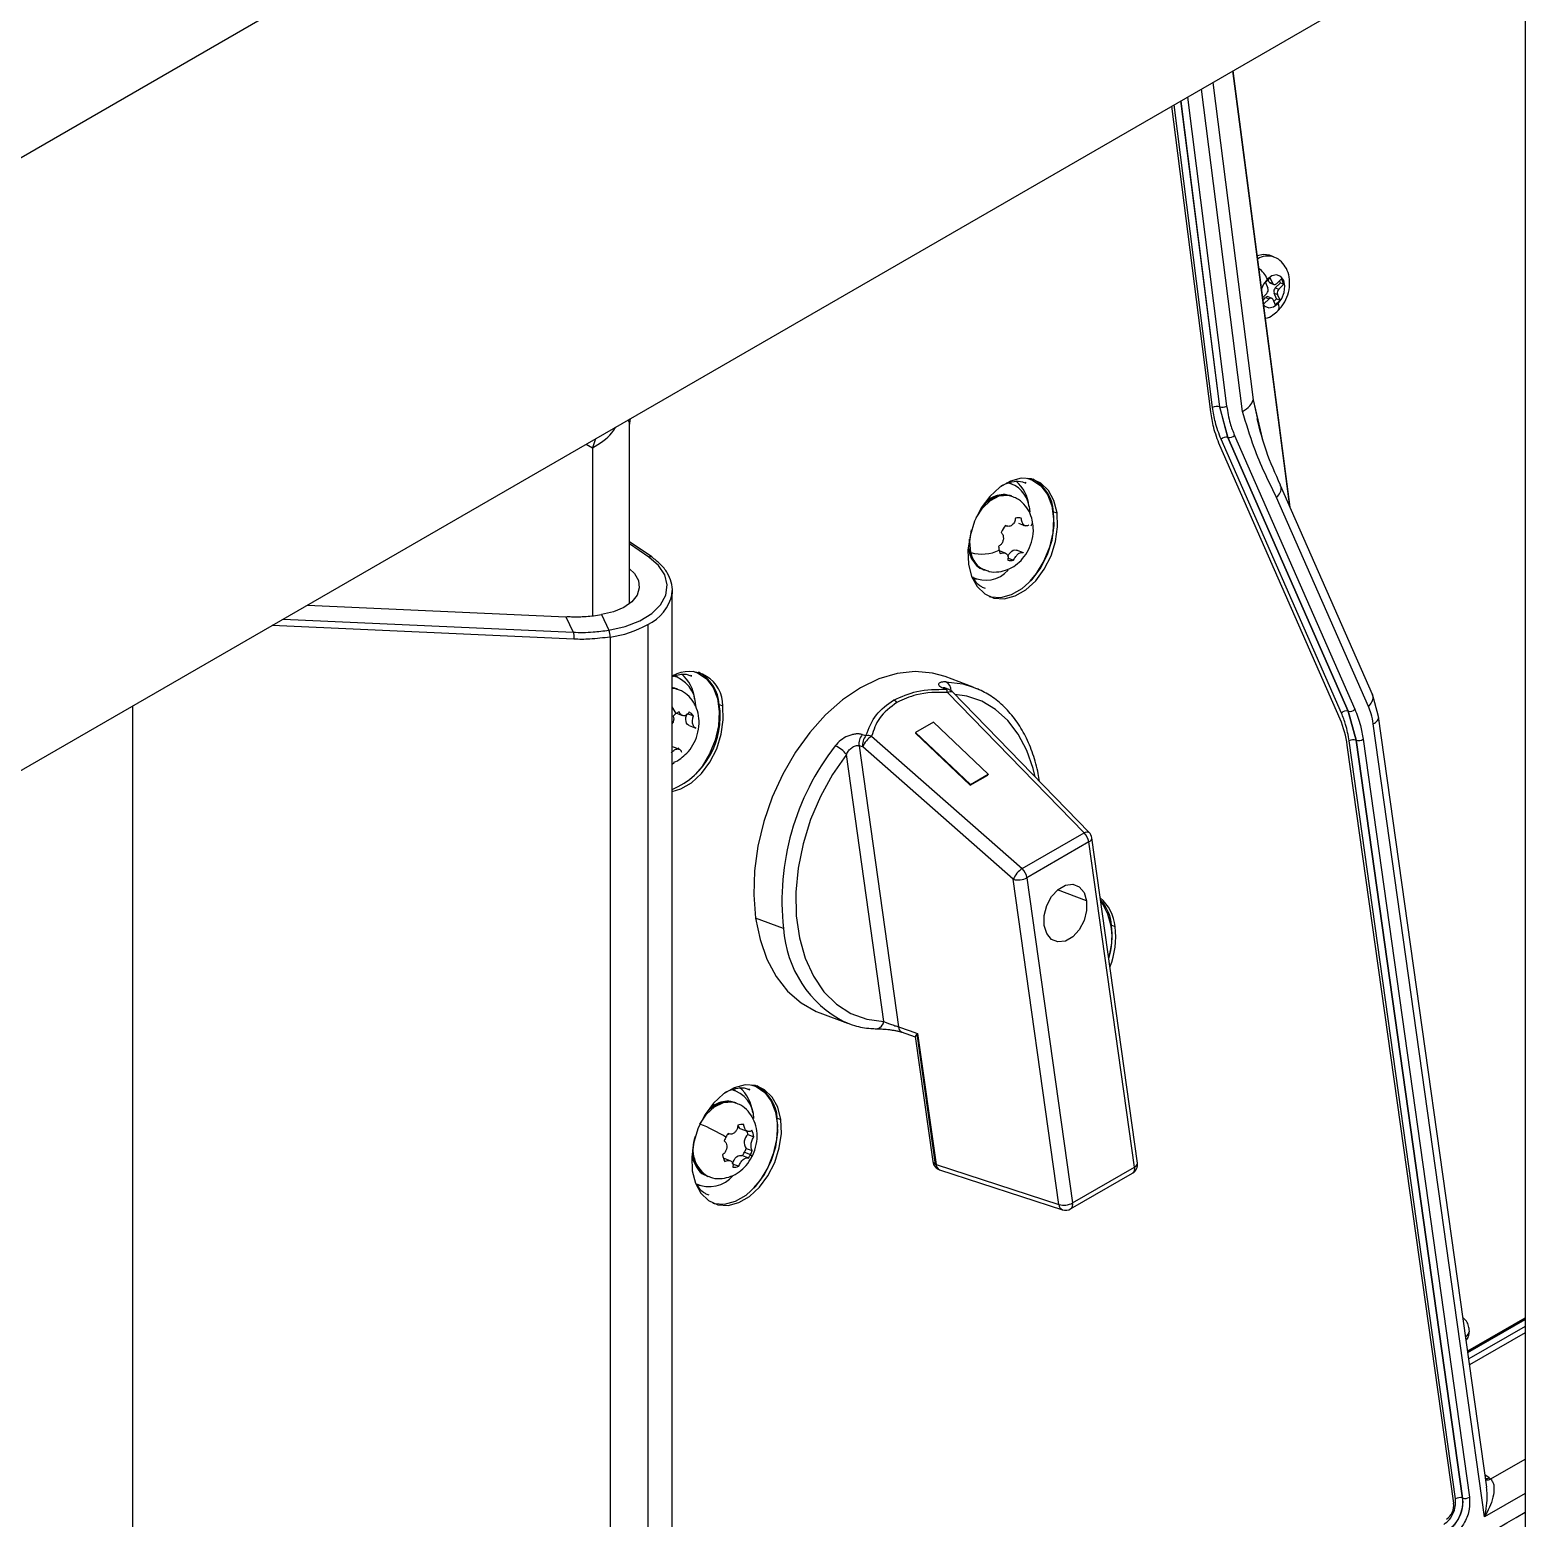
# Model space of a CAD drawing. Header units: millimetres. Extents: x -356 to 237, y 0 to 365.
# Drawn here: x -180.35 to -174.38, y 234.83 to 240.78 of the extents above; entities that cross this region are included whole.
import ezdxf

# ---------------------------------------------------------------- set-up
doc = ezdxf.new("R2010")
doc.units = ezdxf.units.MM

msp = doc.modelspace()

# ---------------------------------------------------------------- linework, layer by layer
at = {"color": 7, "linetype": 'Continuous', "lineweight": 25}
for p, q in [((-174.3767, 264.3542), (-174.3767, 208.9026)), ((-174.3767, 243.7436), (-208.5088, 224.0395)), ((-174.3767, 241.294), (-208.5088, 221.5899)), ((-175.3167, 238.8778), (-175.5448, 240.6196)), ((-175.3156, 238.8752), (-175.5441, 240.6201)), ((-175.5062, 239.2585), (-175.6701, 240.5473)), ((-175.6245, 240.5736), (-175.4632, 239.3045)), ((-175.6332, 239.2568), (-175.7886, 240.4789)), ((-175.6259, 239.2742), (-175.7798, 240.484)), ((-175.7535, 240.4992), (-175.5981, 239.2769)), ((-175.5976, 239.2768), (-175.753, 240.4994)), ((-175.7268, 240.5146), (-175.5697, 239.2795)), ((-175.3831, 239.8764), (-175.3991, 239.8824)), ((-175.3955, 239.793), (-175.4148, 239.7738)), ((-175.4148, 239.7738), (-175.4046, 239.7506)), ((-175.3993, 239.775), (-175.4036, 239.7849)), ((-175.3993, 239.775), (-175.3853, 239.7698)), ((-175.3853, 239.7698), (-175.3955, 239.793)), ((-175.3949, 239.7705), (-175.3809, 239.7653)), ((-175.3753, 239.752), (-175.3547, 239.7725)), ((-175.3753, 239.752), (-175.3614, 239.7468)), ((-175.3503, 239.789), (-175.3709, 239.7685)), ((-175.3614, 239.7468), (-175.3408, 239.7673)), ((-175.3547, 239.7725), (-175.3584, 239.7809)), ((-175.3547, 239.7725), (-175.3408, 239.7673)), ((-175.3408, 239.7673), (-175.3503, 239.789)), ((-175.4095, 239.7302), (-175.4255, 239.7143)), ((-175.4241, 239.7036), (-175.4139, 239.7137)), ((-175.4227, 239.6928), (-175.4206, 239.688)), ((-175.4206, 239.688), (-175.4, 239.7085)), ((-175.4139, 239.7137), (-175.4, 239.7085)), ((-175.39, 239.7117), (-175.4039, 239.7169)), ((-175.3856, 239.7072), (-175.3754, 239.684)), ((-175.3812, 239.6973), (-175.37, 239.7084)), ((-175.37, 239.7084), (-175.3802, 239.7316)), ((-175.3802, 239.7316), (-175.3663, 239.7264)), ((-175.3754, 239.684), (-175.3561, 239.7032)), ((-175.37, 239.7084), (-175.3561, 239.7032)), ((-175.3561, 239.7032), (-175.3663, 239.7264)), ((-175.5981, 239.2769), (-175.5976, 239.2768)), ((-175.5981, 239.2769), (-175.5653, 239.1547)), ((-175.5648, 239.1546), (-175.5976, 239.2768)), ((-175.4632, 239.3045), (-175.427, 239.1451)), ((-175.4632, 239.3045), (-175.4391, 239.1965)), ((-177.9563, 239.2021), (-177.9528, 239.2295)), ((-178.0933, 239.1484), (-178.1046, 239.1126)), ((-177.9563, 238.4902), (-177.9563, 239.204)), ((-175.5653, 239.1547), (-175.0842, 238.0601)), ((-175.5648, 239.1546), (-175.5653, 239.1547)), ((-175.0837, 238.0599), (-175.5648, 239.1546)), ((-175.5383, 239.1622), (-175.0572, 238.0676)), ((-178.1303, 239.1271), (-178.1046, 239.1126)), ((-178.1046, 239.1126), (-178.1046, 238.4412)), ((-175.1161, 238.0279), (-175.5972, 239.1223)), ((-175.1108, 238.0524), (-175.5919, 239.1471)), ((-176.4288, 238.9681), (-176.4404, 238.9724)), ((-176.3713, 238.9725), (-176.3751, 238.9739)), ((-176.4309, 238.9206), (-176.4348, 238.9219)), ((-176.4282, 238.9195), (-176.4309, 238.9206)), ((-175.0026, 238.0788), (-175.3698, 238.9142)), ((-174.9867, 238.1269), (-175.3539, 238.9623)), ((-176.3596, 238.8786), (-176.3559, 238.8572)), ((-176.2617, 238.8575), (-176.2478, 238.8523)), ((-176.4546, 238.8021), (-176.4476, 238.7995)), ((-176.4024, 238.8112), (-176.3753, 238.8011)), ((-177.8683, 238.6763), (-177.9563, 238.7369)), ((-177.8797, 238.6762), (-177.9563, 238.7289)), ((-176.6018, 238.7088), (-176.6004, 238.7003)), ((-176.5921, 238.694), (-176.5948, 238.695)), ((-176.4547, 238.6919), (-176.4784, 238.7008)), ((-176.4459, 238.6729), (-176.4217, 238.6638)), ((-176.3824, 238.6935), (-176.4096, 238.7036)), ((-176.5411, 238.6255), (-176.5384, 238.6245)), ((-176.5822, 238.5925), (-176.5707, 238.5882)), ((-177.786, 232.5495), (-177.786, 238.543)), ((-179.2445, 238.4839), (-178.2111, 238.4377)), ((-178.2111, 238.4377), (-178.1823, 238.3756)), ((-178.0683, 238.4458), (-178.0395, 238.3836)), ((-178.1794, 238.3477), (-179.3857, 238.4023)), ((-179.3412, 238.428), (-178.1823, 238.3756)), ((-177.8841, 238.4062), (-177.8841, 232.4128)), ((-178.0343, 238.3562), (-178.0343, 232.3627)), ((-177.7652, 238.1966), (-177.7768, 238.2009)), ((-177.7078, 238.201), (-177.7115, 238.2024)), ((-176.583, 238.1562), (-176.6944, 238.1979)), ((-177.7646, 238.148), (-177.7673, 238.1491)), ((-176.6932, 238.1517), (-176.6942, 238.1518)), ((-176.6799, 238.146), (-176.6899, 238.1501)), ((-176.1397, 237.5734), (-176.6859, 238.1351)), ((-176.1197, 237.5753), (-176.6659, 238.137)), ((-176.583, 238.1562), (-176.5665, 238.1496)), ((-179.9444, 238.0798), (-179.9444, 231.7004)), ((-177.5981, 238.086), (-177.5842, 238.0808)), ((-174.9621, 238.038), (-174.9871, 238.1276)), ((-177.7689, 238.0513), (-177.7446, 238.0423)), ((-177.726, 238.05), (-177.7017, 238.041)), ((-176.7423, 238.0154), (-176.813, 237.9746)), ((-176.5236, 237.8076), (-176.7423, 238.0154)), ((-175.0842, 238.0601), (-175.0837, 238.0599)), ((-175.0842, 238.0601), (-175.0523, 237.9445)), ((-175.0518, 237.9444), (-175.0837, 238.0599)), ((-174.5298, 234.9578), (-174.9621, 238.038)), ((-177.7189, 238.0025), (-177.6917, 237.9924)), ((-176.9892, 237.96), (-176.3871, 237.4306)), ((-176.813, 237.9746), (-176.8141, 237.9713)), ((-176.8141, 237.9713), (-176.5954, 237.7635)), ((-176.813, 237.9746), (-176.5944, 237.7668)), ((-174.5385, 234.8382), (-174.9834, 238.009)), ((-177.7583, 237.9077), (-177.7854, 237.9179)), ((-177.0394, 237.9216), (-176.8817, 236.7975)), ((-176.4226, 237.3877), (-177.0247, 237.9171)), ((-174.6622, 234.8935), (-175.0874, 237.9239)), ((-174.6549, 234.9111), (-175.0802, 237.9415)), ((-175.0523, 237.9445), (-174.6271, 234.9141)), ((-175.0518, 237.9444), (-175.0523, 237.9445)), ((-174.6266, 234.9139), (-175.0518, 237.9444)), ((-175.024, 237.9474), (-174.5988, 234.917)), ((-177.7784, 237.8536), (-177.786, 237.8469)), ((-176.9403, 236.8196), (-177.09, 237.8866)), ((-176.5954, 237.7635), (-176.5247, 237.8043)), ((-176.5944, 237.7668), (-176.5236, 237.8076)), ((-176.5236, 237.8076), (-176.5247, 237.8043)), ((-176.5944, 237.7668), (-176.5954, 237.7635)), ((-176.3871, 237.4306), (-176.1397, 237.5734)), ((-176.1205, 237.537), (-176.368, 237.3941)), ((-175.938, 236.2368), (-176.1205, 237.537)), ((-175.9263, 236.2527), (-176.1087, 237.5529)), ((-176.2402, 236.0875), (-176.4226, 237.3877)), ((-176.368, 237.3941), (-176.1855, 236.0939)), ((-176.1295, 237.3015), (-176.2463, 237.3452)), ((-177.3415, 237.1912), (-177.4529, 237.2329)), ((-176.0296, 237.2037), (-176.0157, 237.1985)), ((-177.1967, 236.8537), (-177.0853, 236.812)), ((-177.0853, 236.812), (-177.0959, 236.8162)), ((-176.969, 236.7901), (-176.9673, 236.7901)), ((-176.8709, 236.778), (-176.8145, 236.7585)), ((-176.8146, 236.7589), (-176.7444, 236.2588)), ((-176.7331, 236.248), (-176.8063, 236.7698)), ((-176.805, 236.7711), (-176.7316, 236.2475)), ((-177.5331, 236.5428), (-177.5447, 236.5471)), ((-177.4757, 236.5472), (-177.4794, 236.5486)), ((-177.5325, 236.4942), (-177.5353, 236.4953)), ((-177.6752, 236.4087), (-177.6753, 236.4088)), ((-177.3661, 236.4322), (-177.3521, 236.427)), ((-177.5631, 236.3712), (-177.5582, 236.3694)), ((-177.5117, 236.3899), (-177.4845, 236.3797)), ((-177.4839, 236.3676), (-177.4596, 236.3585)), ((-177.4805, 236.2731), (-177.5076, 236.2832)), ((-177.4973, 236.2965), (-177.473, 236.2874)), ((-177.4906, 236.3119), (-177.4663, 236.3028)), ((-177.5542, 236.2627), (-177.5813, 236.2728)), ((-177.5447, 236.2495), (-177.5204, 236.2404)), ((-176.7316, 236.2475), (-176.2402, 236.0875)), ((-176.7172, 236.2263), (-176.2258, 236.0663)), ((-176.1855, 236.0939), (-175.938, 236.2368)), ((-177.6866, 236.1672), (-177.6751, 236.1629)), ((-177.6455, 236.2002), (-177.6428, 236.1992)), ((-176.1934, 236.0697), (-175.9459, 236.2125)), ((-174.6062, 235.5022), (-174.3767, 235.6348)), ((-174.6056, 235.4976), (-174.3767, 235.6297)), ((-174.6053, 235.4958), (-174.3767, 235.6278)), ((-174.3767, 235.6002), (-174.6018, 235.4703)), ((-174.3767, 235.5747), (-174.5984, 235.4467)), ((-174.5138, 234.9901), (-174.3767, 235.0693)), ((-174.537, 235.0087), (-174.5202, 234.9955)), ((-174.6271, 234.9141), (-174.6266, 234.9139)), ((-174.3767, 234.9316), (-174.5385, 234.8382))]:
    msp.add_line(p, q, dxfattribs=at)
at = {"color": 7, "linetype": 'Continuous', "lineweight": 25, "flags": 128}
for points in [[(-175.3991, 239.8824), (-175.4225, 239.8861), (-175.4473, 239.8808)], [(-175.4071, 239.7877), (-175.4222, 239.7673), (-175.43, 239.7487)], [(-175.3638, 239.6893), (-175.3487, 239.7097), (-175.3392, 239.7344), (-175.3368, 239.7598), (-175.3417, 239.782), (-175.3533, 239.7975), (-175.3698, 239.804), (-175.3887, 239.8006), (-175.4071, 239.7877)], [(-175.3709, 239.7685), (-175.3729, 239.7669), (-175.375, 239.7657), (-175.3771, 239.765), (-175.3791, 239.7649), (-175.3811, 239.7654), (-175.3828, 239.7664), (-175.3842, 239.7679), (-175.3853, 239.7698)], [(-175.4214, 239.683), (-175.4176, 239.6795), (-175.4011, 239.673), (-175.3822, 239.6764), (-175.3638, 239.6893)], [(-175.4, 239.7085), (-175.398, 239.7101), (-175.3959, 239.7113), (-175.3938, 239.712), (-175.3918, 239.7121), (-175.3898, 239.7116), (-175.3881, 239.7106), (-175.3867, 239.7091), (-175.3856, 239.7072)], [(-176.2478, 238.8523), (-176.2603, 238.9017), (-176.2823, 238.9423), (-176.3126, 238.9717), (-176.3495, 238.9883), (-176.3907, 238.991), (-176.4339, 238.9798), (-176.4765, 238.9551), (-176.5162, 238.9186), (-176.5505, 238.8723), (-176.5775, 238.8189), (-176.5956, 238.7614), (-176.6038, 238.7034), (-176.6016, 238.648)], [(-176.368, 238.9913), (-176.3455, 238.984), (-176.3121, 238.9611), (-176.2861, 238.9263), (-176.2689, 238.8815), (-176.2616, 238.8294), (-176.2645, 238.773), (-176.2776, 238.7155), (-176.3001, 238.6604), (-176.3306, 238.6108), (-176.3569, 238.5798)], [(-176.5716, 238.8325), (-176.546, 238.872), (-176.5139, 238.9025), (-176.4788, 238.9203), (-176.4441, 238.9235), (-176.4283, 238.9196)], [(-176.6016, 238.648), (-176.5891, 238.5986), (-176.5671, 238.5579), (-176.5367, 238.5285), (-176.4999, 238.5119), (-176.4587, 238.5092), (-176.4155, 238.5205), (-176.3729, 238.5451), (-176.3332, 238.5816), (-176.2989, 238.628), (-176.2719, 238.6814), (-176.2538, 238.7388), (-176.2456, 238.7969), (-176.2478, 238.8523)], [(-176.5191, 238.5186), (-176.5138, 238.5171), (-176.4726, 238.5144), (-176.4294, 238.5257), (-176.3868, 238.5503), (-176.3472, 238.5868), (-176.3128, 238.6332), (-176.2858, 238.6866), (-176.2677, 238.744), (-176.2595, 238.8021), (-176.2617, 238.8575)], [(-176.381, 238.8005), (-176.3814, 238.8023), (-176.3817, 238.8035)], [(-176.5985, 238.7474), (-176.5989, 238.7392), (-176.5948, 238.695)], [(-176.5921, 238.694), (-176.5962, 238.7382), (-176.5896, 238.7843)], [(-178.0395, 238.3836), (-177.9742, 238.3984), (-177.9162, 238.4211), (-177.8683, 238.4507), (-177.833, 238.4856), (-177.8119, 238.5242), (-177.8061, 238.5646), (-177.8159, 238.6046), (-177.8409, 238.6425), (-177.8797, 238.6762)], [(-176.4443, 238.6782), (-176.4432, 238.6809), (-176.4393, 238.6884), (-176.4344, 238.6948), (-176.4288, 238.6998), (-176.4228, 238.7031), (-176.4168, 238.7046), (-176.411, 238.7041), (-176.4096, 238.7036)], [(-177.9563, 238.6284), (-177.9375, 238.6101), (-177.9214, 238.5822), (-177.9178, 238.5529), (-177.9269, 238.524), (-177.9481, 238.4972), (-177.9802, 238.4744), (-178.0211, 238.4569), (-178.0683, 238.4458)], [(-177.786, 238.543), (-177.7863, 238.5345), (-177.7869, 238.529)], [(-177.7044, 238.2198), (-177.6819, 238.2125), (-177.6485, 238.1896), (-177.6225, 238.1547), (-177.6053, 238.11), (-177.598, 238.0579), (-177.601, 238.0015), (-177.6141, 237.944), (-177.6365, 237.8889), (-177.667, 237.8393), (-177.6933, 237.8083)], [(-176.6944, 238.1979), (-176.7454, 238.2123), (-176.8149, 238.2185), (-176.8871, 238.2107), (-176.9605, 238.1889), (-177.0336, 238.1536), (-177.1049, 238.1055), (-177.173, 238.0456), (-177.2364, 237.9752), (-177.2939, 237.8956), (-177.3444, 237.8084), (-177.3867, 237.7156), (-177.42, 237.6188), (-177.4436, 237.5202), (-177.4572, 237.4216), (-177.4603, 237.3252), (-177.4529, 237.2329)], [(-177.7673, 238.1491), (-177.7821, 238.1528), (-177.786, 238.1533)], [(-177.786, 238.1525), (-177.7793, 238.1518), (-177.7649, 238.1481)], [(-176.6921, 238.1768), (-176.6245, 238.1686), (-176.583, 238.1562)], [(-176.6859, 238.1351), (-176.6804, 238.1376), (-176.6754, 238.1389), (-176.6711, 238.1392), (-176.6677, 238.1383), (-176.6659, 238.137)], [(-177.786, 237.7389), (-177.7519, 237.749), (-177.7093, 237.7736), (-177.6697, 237.8101), (-177.6353, 237.8565), (-177.6083, 237.9099), (-177.5902, 237.9673), (-177.582, 238.0254), (-177.5842, 238.0808)], [(-176.3355, 237.7972), (-176.3435, 237.8303), (-176.3688, 237.9033), (-176.4027, 237.9679), (-176.4445, 238.0229), (-176.4933, 238.0671), (-176.5483, 238.0997), (-176.6083, 238.1201), (-176.6563, 238.1271)], [(-177.7189, 238.0025), (-177.7206, 238.0033), (-177.7252, 238.0068), (-177.7288, 238.012), (-177.731, 238.0185), (-177.7319, 238.026), (-177.7313, 238.0341), (-177.7293, 238.0422), (-177.726, 238.05)], [(-177.0263, 237.9664), (-177.018, 237.9639), (-177.0115, 237.962)], [(-177.786, 237.9181), (-177.7856, 237.918), (-177.7854, 237.9179)], [(-177.764, 237.9099), (-177.7635, 237.9102), (-177.7621, 237.9112)], [(-177.7621, 237.9112), (-177.7606, 237.9123), (-177.7597, 237.9129)], [(-177.09, 237.8866), (-177.1456, 237.8065), (-177.1936, 237.7191), (-177.233, 237.6262), (-177.2629, 237.5299), (-177.2827, 237.4323), (-177.2918, 237.3357), (-177.2902, 237.2421), (-177.2778, 237.1537), (-177.2549, 237.0724), (-177.222, 237.0001), (-177.1799, 236.9382), (-177.1295, 236.8883), (-177.0719, 236.8514), (-177.0083, 236.8283), (-176.9403, 236.8196)], [(-176.1397, 237.5734), (-176.1342, 237.5759), (-176.1292, 237.5772), (-176.1249, 237.5775), (-176.1215, 237.5766), (-176.1197, 237.5753)], [(-176.1205, 237.537), (-176.1157, 237.5402), (-176.112, 237.5438), (-176.1096, 237.5474), (-176.1087, 237.5511), (-176.1087, 237.5529)], [(-176.2992, 237.2036), (-176.2991, 237.2424), (-176.2888, 237.2825), (-176.2695, 237.319), (-176.2436, 237.3474), (-176.2141, 237.3645), (-176.1847, 237.368), (-176.1588, 237.3576), (-176.1397, 237.3345), (-176.1295, 237.3015)], [(-176.1295, 237.3015), (-176.1296, 237.2627), (-176.1399, 237.2226), (-176.1592, 237.1861), (-176.1851, 237.1576), (-176.2146, 237.1406), (-176.244, 237.1371), (-176.2699, 237.1475), (-176.289, 237.1706), (-176.2992, 237.2036)], [(-177.4529, 237.2329), (-177.4352, 237.1465), (-177.4075, 237.0679), (-177.3704, 236.9985), (-177.3247, 236.9399), (-177.2713, 236.8933), (-177.2112, 236.8595), (-177.1967, 236.8537)], [(-176.8817, 236.7975), (-176.8388, 236.7827), (-176.805, 236.7711)], [(-177.3521, 236.427), (-177.3646, 236.4764), (-177.3867, 236.517), (-177.417, 236.5465), (-177.4538, 236.563), (-177.495, 236.5658), (-177.5382, 236.5545), (-177.5809, 236.5299), (-177.6205, 236.4933), (-177.6548, 236.447), (-177.6818, 236.3936), (-177.7, 236.3361), (-177.7082, 236.2781), (-177.706, 236.2227)], [(-177.4723, 236.566), (-177.4499, 236.5587), (-177.4165, 236.5358), (-177.3904, 236.501), (-177.3732, 236.4562), (-177.3659, 236.4041), (-177.3689, 236.3477), (-177.382, 236.2902), (-177.4045, 236.2351), (-177.435, 236.1855), (-177.4612, 236.1545)], [(-177.6752, 236.4087), (-177.6488, 236.4486), (-177.6165, 236.4785), (-177.5813, 236.4955), (-177.5467, 236.4979), (-177.5325, 236.4942)], [(-177.706, 236.2227), (-177.6935, 236.1733), (-177.6714, 236.1327), (-177.6411, 236.1032), (-177.6043, 236.0866), (-177.5631, 236.0839), (-177.5199, 236.0952), (-177.4772, 236.1198), (-177.4376, 236.1563), (-177.4033, 236.2027), (-177.3763, 236.2561), (-177.3581, 236.3135), (-177.3499, 236.3716), (-177.3521, 236.427)], [(-177.6235, 236.0933), (-177.6182, 236.0918), (-177.577, 236.0891), (-177.5338, 236.1004), (-177.4912, 236.125), (-177.4515, 236.1615), (-177.4172, 236.2079), (-177.3902, 236.2613), (-177.372, 236.3187), (-177.3638, 236.3768), (-177.3661, 236.4322)], [(-177.5447, 236.2495), (-177.5425, 236.2576), (-177.539, 236.2653), (-177.5344, 236.2722), (-177.5291, 236.2777), (-177.5231, 236.2817), (-177.5171, 236.2839), (-177.5112, 236.2841), (-177.5076, 236.2832)], [(-177.4673, 236.2784), (-177.4672, 236.2801), (-177.469, 236.2832), (-177.473, 236.2874)], [(-175.938, 236.2368), (-175.9332, 236.24), (-175.9295, 236.2436), (-175.9272, 236.2472), (-175.9262, 236.2509), (-175.9263, 236.2527)]]:
    msp.add_lwpolyline(points, dxfattribs=at)
at = {"color": 7, "linetype": 'Continuous', "lineweight": 25}
for centre, radius, start, end in [((-175.405, 239.8046), 0.0751, 73.49133, 122.71963), ((-175.5209, 239.733), 0.1263, 25.65988, 50.59225), ((-175.4234, 239.7443), 0.0198, 314.54062, 18.58163), ((-175.392, 239.7778), 0.00783, 200.97071, 248.21058), ((-175.3614, 239.7379), 0.0198, 134.55008, 198.57839), ((-175.3475, 239.7327), 0.0198, 134.55008, 198.57839), ((-175.4064, 239.7076), 0.00965, 74.68418, 140.68531), ((-175.3847, 239.675), 0.0253, 327.68575, 34.45734), ((-175.6085, 239.2408), 0.0377, 73.88328, 117.52643), ((-175.5871, 239.3129), 0.0377, 253.88328, 297.52643), ((-175.5718, 239.1274), 0.0281, 76.66259, 135.56902), ((-175.5583, 239.1819), 0.0281, 256.66249, 315.56913), ((-176.4695, 238.8642), 0.1108, 7.48907, 80.0841), ((-176.5119, 238.8651), 0.1527, 5.65596, 49.2162), ((-176.4176, 238.8491), 0.1561, 3.06943, 61.94425), ((-176.452, 238.8031), 0.1201, 81.77482, 148.26902), ((-176.3566, 238.7255), 0.1243, 141.69297, 156.86621), ((-176.4016, 238.7881), 0.045, 76.20559, 106.18572), ((-176.3787, 238.8172), 0.0327, 329.35069, 11.50499), ((-177.8739, 238.6669), 0.0109, 59.45356, 122.0649), ((-176.5929, 238.7027), 0.00787, 197.46101, 255.71576), ((-176.5055, 238.7085), 0.0903, 188.59506, 246.75775), ((-176.5483, 238.8471), 0.1592, 254.03713, 295.77077), ((-176.5028, 238.7075), 0.0903, 188.58973, 246.89032), ((-176.3909, 238.7241), 0.0905, 183.6468, 193.03691), ((-176.408, 238.7201), 0.073, 192.98878, 203.8225), ((-176.5331, 238.7035), 0.12, 243.40221, 318.30484), ((-176.4342, 238.7071), 0.045, 256.20804, 286.19482), ((-177.959, 238.5655), 0.176, 295.19995, 348.04029), ((-178.1106, 238.356), 0.0763, 0.10628, 21.22754), ((-178.0948, 238.788), 0.4361, 277.97699, 298.88968), ((-177.8154, 238.0816), 0.1235, 0.30261, 76.64635), ((-177.7192, 238.0834), 0.135, 358.89103, 118.92322), ((-177.8484, 238.0936), 0.1527, 5.65821, 49.21395), ((-177.754, 238.0776), 0.1561, 3.07064, 61.94378), ((-176.7005, 238.1323), 0.0207, 59.15503, 98.04914), ((-176.7112, 238.1417), 0.04, 359.80476, 61.59961), ((-176.6873, 238.1266), 0.021, 68.226, 97.97626), ((-176.7145, 238.1319), 0.0288, 6.53187, 32.77854), ((-176.6946, 238.109), 0.04, 44.20823, 67.93575), ((-177.909, 238.0369), 0.3147, 293.00817, 8.96644), ((-177.9345, 237.9768), 0.1793, 24.08935, 34.05424), ((-176.9167, 238.0658), 0.0413, 45.32859, 68.05646), ((-177.7194, 237.977), 0.0893, 125.21271, 134.67763), ((-177.7295, 237.9914), 0.0717, 114.2844, 125.25161), ((-177.7405, 238.0169), 0.0456, 31.79442, 61.52031), ((-175.479, 237.8718), 0.395, 7.56899, 23.2663), ((-175.0907, 238.0327), 0.0281, 76.66397, 135.56765), ((-175.0772, 238.0872), 0.0281, 256.66259, 315.56902), ((-176.9819, 237.9291), 0.058, 139.92392, 187.4279), ((-176.9672, 237.9246), 0.058, 139.85341, 187.43093), ((-176.9346, 237.8787), 0.098, 123.90782, 156.92687), ((-177.0051, 237.9074), 0.0549, 73.20433, 96.71939), ((-176.3392, 237.3017), 1.0083, 142.0809, 186.28937), ((-177.176, 237.8224), 0.1073, 36.76755, 67.33677), ((-175.0625, 237.909), 0.037, 74.01002, 118.5038), ((-175.0417, 237.9799), 0.037, 254.02553, 298.48829), ((-176.1848, 237.5265), 0.0651, 9.28227, 46.15395), ((-176.1484, 237.5474), 0.04, 7.98557, 44.20131), ((-176.3325, 237.3493), 0.098, 123.90954, 156.92329), ((-176.4322, 237.3836), 0.0651, 9.27706, 46.15916), ((-176.4034, 237.4598), 0.0746, 255.08725, 298.35926), ((-176.1869, 237.1835), 0.1718, 5.01093, 49.47316), ((-176.2087, 237.1862), 0.1799, 5.57249, 41.53767), ((-176.2782, 237.1566), 0.2502, 340.95016, 35.02525), ((-176.8876, 237.2205), 0.4548, 183.68745, 242.74662), ((-176.3572, 237.1638), 0.3299, 343.42115, 6.93447), ((-176.3492, 237.1587), 0.3359, 338.69364, 6.80856), ((-176.9739, 236.8232), 0.0338, 281.20498, 353.92553), ((-176.858, 236.7981), 0.0237, 181.35677, 245.50926), ((-177.5808, 236.4305), 0.1207, 0.11405, 75.4027), ((-177.6163, 236.4398), 0.1527, 5.65701, 49.21516), ((-177.5219, 236.4238), 0.1561, 3.06943, 61.94425), ((-177.5579, 236.3797), 0.1177, 78.91536, 148.68465), ((-177.9174, 235.7916), 0.663, 58.5478, 68.56822), ((-177.5056, 236.359), 0.0488, 83.82308, 112.21236), ((-177.5037, 236.4082), 0.02, 198.49477, 246.42457), ((-177.5742, 236.3093), 0.1297, 157.47838, 238.05542), ((-177.4547, 236.2971), 0.1313, 152.77026, 160.09489), ((-177.4608, 236.3003), 0.1244, 145.22174, 152.81436), ((-177.4562, 236.336), 0.042, 131.28856, 215.04397), ((-177.5659, 236.3562), 0.0827, 7.85753, 17.09059), ((-177.5325, 236.3492), 0.0735, 7.24685, 28.82259), ((-177.5899, 236.3009), 0.115, 169.37594, 241.06541), ((-177.5119, 236.2954), 0.0735, 187.24669, 208.81507), ((-177.6082, 236.3535), 0.1247, 325.22711, 332.80058), ((-177.6141, 236.3566), 0.1314, 332.77588, 340.09568), ((-177.5838, 236.3444), 0.1246, 325.21991, 332.80078), ((-177.5907, 236.3479), 0.1323, 332.79992, 340.07163), ((-177.5389, 236.2856), 0.0488, 263.82036, 292.20474), ((-176.7048, 236.2643), 0.04, 187.98701, 251.96128), ((-176.7298, 236.2628), 0.0151, 195.34704, 257.53631), ((-176.7186, 236.2872), 0.0418, 249.72716, 251.90089), ((-176.7073, 236.2485), 0.0243, 182.44474, 245.9733), ((-175.9659, 236.2472), 0.04, 299.99779, 7.98781), ((-175.9599, 236.2305), 0.0227, 307.96695, 16.1078), ((-177.638, 236.2838), 0.1249, 244.984, 319.92525), ((-176.221, 236.1595), 0.0746, 255.08406, 298.3673), ((-176.2159, 236.0885), 0.0243, 182.45428, 245.974), ((-176.2134, 236.1043), 0.04, 251.95966, 300.00431), ((-176.2074, 236.0876), 0.0227, 307.95909, 16.11565), ((-174.6284, 235.5843), 0.029, 299.3113, 354.8522), ((-174.5379, 235.0273), 0.0364, 275.37796, 299.16451), ((-174.5294, 235.0224), 0.0359, 262.75906, 295.84292), ((-174.6373, 234.8786), 0.037, 74.01002, 118.5038), ((-174.6164, 234.9495), 0.037, 254.00912, 298.5047), ((-174.7233, 234.88), 0.0599, 302.19338, 336.97333), ((-174.7299, 234.8855), 0.0681, 334.82445, 6.67062)]:
    msp.add_arc(centre, radius, start, end, dxfattribs=at)
for points, knots in [([(-175.3633, 239.6614), (-175.3579, 239.6674), (-175.3435, 239.6833), (-175.3271, 239.7147), (-175.317, 239.7545), (-175.3177, 239.7941), (-175.3291, 239.8296), (-175.3494, 239.8564), (-175.369, 239.8725), (-175.382, 239.8752), (-175.3844, 239.8757)], [0, 0, 0, 0, 0.095791, 0.252182, 0.412772, 0.576354, 0.71464, 0.844467, 0.971301, 1, 1, 1, 1]), ([(-175.4146, 239.6307), (-175.4145, 239.6307), (-175.4038, 239.6318), (-175.3855, 239.6426), (-175.3703, 239.6555), (-175.3633, 239.6614)], [0, 0, 0, 0, 0.001625, 0.537213, 1, 1, 1, 1]), ([(-175.5919, 239.1471), (-175.6005, 239.1695), (-175.6162, 239.2108), (-175.6229, 239.2543), (-175.6259, 239.2742)], [0, 0, 0, 0, 0.5455271, 1, 1, 1, 1]), ([(-175.5697, 239.2795), (-175.566, 239.2564), (-175.5595, 239.2162), (-175.5446, 239.1783), (-175.5383, 239.1622)], [0, 0, 0, 0, 0.574534, 1, 1, 1, 1]), ([(-175.5062, 239.2585), (-175.4953, 239.2649), (-175.4763, 239.2762), (-175.4671, 239.296), (-175.4632, 239.3045)], [0, 0, 0, 0, 0.570882, 1, 1, 1, 1]), ([(-177.9627, 239.2238), (-177.961, 239.2211), (-177.9575, 239.215), (-177.9581, 239.2079), (-177.9584, 239.204)], [0, 0, 0, 0, 0.453468, 1, 1, 1, 1]), ([(-175.5972, 239.1223), (-175.6063, 239.1461), (-175.623, 239.1897), (-175.63, 239.2358), (-175.6332, 239.2568)], [0, 0, 0, 0, 0.54536, 1, 1, 1, 1]), ([(-175.3698, 238.9142), (-175.3862, 238.9469), (-175.4188, 239.0121), (-175.4665, 239.1264), (-175.4916, 239.2099), (-175.5062, 239.2585)], [0, 0, 0, 0, 0.295348, 0.589956, 1, 1, 1, 1]), ([(-175.3546, 238.9638), (-175.3747, 239.0087), (-175.4131, 239.0944), (-175.437, 239.1852), (-175.4484, 239.2286)], [0, 0, 0, 0, 0.523128, 1, 1, 1, 1]), ([(-178.1046, 239.1126), (-178.0761, 239.1301), (-178.0396, 239.1525), (-178.0168, 239.1878), (-178.0118, 239.1955)], [0, 0, 0, 0, 0.781009, 1, 1, 1, 1]), ([(-176.4729, 238.9593), (-176.4668, 238.9626), (-176.45, 238.9716), (-176.4208, 238.9794), (-176.3915, 238.9803), (-176.3768, 238.9734), (-176.3722, 238.9713)], [0, 0, 0, 0, 0.195677, 0.542416, 0.85603, 1, 1, 1, 1]), ([(-176.4357, 238.9206), (-176.4421, 238.9227), (-176.4589, 238.9282), (-176.4887, 238.9227), (-176.5164, 238.9106), (-176.5304, 238.8976), (-176.5357, 238.8926)], [0, 0, 0, 0, 0.181934, 0.479266, 0.801006, 1, 1, 1, 1]), ([(-176.3466, 238.8237), (-176.35, 238.8348), (-176.3571, 238.8581), (-176.3788, 238.8881), (-176.4036, 238.9099), (-176.4222, 238.9158), (-176.4289, 238.918)], [0, 0, 0, 0, 0.264483, 0.554169, 0.840085, 1, 1, 1, 1]), ([(-175.3698, 238.9142), (-175.3644, 238.9204), (-175.3544, 238.9321), (-175.3491, 238.9521), (-175.3542, 238.961), (-175.3557, 238.9636)], [0, 0, 0, 0, 0.450453, 0.843192, 1, 1, 1, 1]), ([(-176.5377, 238.626), (-176.5315, 238.6234), (-176.5136, 238.6156), (-176.481, 238.6158), (-176.4449, 238.6245), (-176.4121, 238.6429), (-176.3835, 238.6698), (-176.3605, 238.7048), (-176.3454, 238.7465), (-176.3405, 238.7877), (-176.3449, 238.8134), (-176.3466, 238.8237)], [0, 0, 0, 0, 0.06046, 0.174656, 0.283668, 0.393281, 0.508753, 0.633383, 0.766279, 0.905547, 1, 1, 1, 1]), ([(-176.4141, 238.8313), (-176.4144, 238.8286), (-176.4149, 238.8229), (-176.4179, 238.8153), (-176.4224, 238.8086), (-176.428, 238.8032), (-176.4345, 238.7997), (-176.4413, 238.7984), (-176.4481, 238.7993), (-176.4521, 238.8015), (-176.4542, 238.8026)], [0, 0, 0, 0, 0.138943, 0.281256, 0.405957, 0.541406, 0.66661, 0.769723, 0.883898, 1, 1, 1, 1]), ([(-176.361, 238.8045), (-176.3624, 238.8034), (-176.3652, 238.801), (-176.3706, 238.7999), (-176.376, 238.801), (-176.3811, 238.8043), (-176.3851, 238.8095), (-176.388, 238.8162), (-176.3899, 238.8236), (-176.3905, 238.8291), (-176.3908, 238.8318)], [0, 0, 0, 0, 0.104715, 0.208571, 0.304151, 0.421698, 0.553249, 0.682245, 0.839642, 1, 1, 1, 1]), ([(-176.4636, 238.7628), (-176.4628, 238.7588), (-176.4613, 238.7504), (-176.4644, 238.7378), (-176.4706, 238.726), (-176.4777, 238.7209), (-176.4812, 238.7184)], [0, 0, 0, 0, 0.238401, 0.49179, 0.748414, 1, 1, 1, 1]), ([(-176.471, 238.7744), (-176.4694, 238.7727), (-176.4662, 238.7694), (-176.4644, 238.765), (-176.4636, 238.7628)], [0, 0, 0, 0, 0.4888155, 1, 1, 1, 1]), ([(-177.7881, 238.5274), (-177.7874, 238.5303), (-177.7835, 238.5461), (-177.789, 238.5767), (-177.8052, 238.6149), (-177.8327, 238.6493), (-177.8564, 238.6672), (-177.8683, 238.6763)], [0, 0, 0, 0, 0.050557, 0.273, 0.501026, 0.747864, 1, 1, 1, 1]), ([(-176.6004, 238.7003), (-176.5985, 238.6936), (-176.5934, 238.6751), (-176.5773, 238.649), (-176.5556, 238.6295), (-176.5404, 238.6263), (-176.5363, 238.6255)], [0, 0, 0, 0, 0.200397, 0.552677, 0.881219, 1, 1, 1, 1]), ([(-176.4747, 238.6906), (-176.4711, 238.6918), (-176.4643, 238.6939), (-176.4538, 238.6926), (-176.4459, 238.6861), (-176.4442, 238.6798), (-176.4434, 238.6766)], [0, 0, 0, 0, 0.285604, 0.526279, 0.753102, 1, 1, 1, 1]), ([(-176.4434, 238.6766), (-176.4432, 238.6744), (-176.4429, 238.6699), (-176.4443, 238.6655), (-176.4449, 238.6634)], [0, 0, 0, 0, 0.494006, 1, 1, 1, 1]), ([(-176.4217, 238.6638), (-176.4204, 238.6663), (-176.4177, 238.6713), (-176.4132, 238.6781), (-176.4079, 238.6845), (-176.4022, 238.6897), (-176.396, 238.6933), (-176.3903, 238.6949), (-176.3853, 238.6949), (-176.3827, 238.6933), (-176.3816, 238.6926)], [0, 0, 0, 0, 0.150177, 0.310394, 0.451486, 0.602328, 0.736198, 0.836241, 0.927502, 1, 1, 1, 1]), ([(-176.534, 238.5502), (-176.5391, 238.5521), (-176.5555, 238.5579), (-176.5735, 238.5754), (-176.582, 238.5916), (-176.5849, 238.5972)], [0, 0, 0, 0, 0.229632, 0.730852, 1, 1, 1, 1]), ([(-178.2111, 238.4377), (-178.2037, 238.4378), (-178.1892, 238.4381), (-178.1692, 238.4364), (-178.1496, 238.4377), (-178.1272, 238.439), (-178.0995, 238.4413), (-178.0789, 238.4443), (-178.0683, 238.4458)], [0, 0, 0, 0, 0.155312, 0.304224, 0.417755, 0.565641, 0.775418, 1, 1, 1, 1]), ([(-178.1823, 238.3756), (-178.1691, 238.3751), (-178.1426, 238.374), (-178.0948, 238.3768), (-178.0605, 238.381), (-178.0395, 238.3836)], [0, 0, 0, 0, 0.275834, 0.555611, 1, 1, 1, 1]), ([(-178.1823, 238.3756), (-178.1816, 238.3738), (-178.1806, 238.3709), (-178.1798, 238.3666), (-178.1791, 238.3619), (-178.1788, 238.357), (-178.1789, 238.352), (-178.1792, 238.3492), (-178.1794, 238.3477)], [0, 0, 0, 0, 0.200201, 0.326754, 0.466791, 0.700008, 0.845712, 1, 1, 1, 1]), ([(-178.0343, 238.3562), (-178.0615, 238.3528), (-178.0992, 238.3481), (-178.1478, 238.3467), (-178.1689, 238.3474), (-178.1794, 238.3477)], [0, 0, 0, 0, 0.564941, 0.78361, 1, 1, 1, 1]), ([(-177.7844, 238.1988), (-177.775, 238.2019), (-177.7551, 238.2085), (-177.7279, 238.2087), (-177.7132, 238.2019), (-177.7086, 238.1998)], [0, 0, 0, 0, 0.382443, 0.805712, 1, 1, 1, 1]), ([(-177.7664, 238.147), (-177.7707, 238.1494), (-177.7768, 238.153), (-177.7838, 238.1527), (-177.786, 238.1526)], [0, 0, 0, 0, 0.685473, 1, 1, 1, 1]), ([(-177.7522, 237.8707), (-177.7438, 237.8773), (-177.7247, 237.8926), (-177.7017, 237.9247), (-177.6843, 237.9651), (-177.6772, 238.0087), (-177.681, 238.0511), (-177.6947, 238.0887), (-177.7178, 238.1192), (-177.7422, 238.1397), (-177.7598, 238.1449), (-177.7654, 238.1466)], [0, 0, 0, 0, 0.095219, 0.217949, 0.348253, 0.485026, 0.608016, 0.724381, 0.836804, 0.948038, 1, 1, 1, 1]), ([(-176.9013, 238.1041), (-176.8705, 238.1177), (-176.8035, 238.1472), (-176.73, 238.1473), (-176.6903, 238.1474)], [0, 0, 0, 0, 0.458624, 1, 1, 1, 1]), ([(-176.6859, 238.1351), (-176.7281, 238.1352), (-176.7985, 238.1354), (-176.8622, 238.1067), (-176.8877, 238.0952)], [0, 0, 0, 0, 0.600688, 1, 1, 1, 1]), ([(-176.6921, 238.1768), (-176.6982, 238.1768), (-176.7079, 238.1766), (-176.7207, 238.1729), (-176.7219, 238.1655), (-176.7182, 238.161), (-176.712, 238.1566), (-176.7066, 238.1542), (-176.7034, 238.1528)], [0, 0, 0, 0, 0.334451, 0.52928, 0.597878, 0.686858, 0.820329, 1, 1, 1, 1]), ([(-176.6903, 238.1474), (-176.6927, 238.1484), (-176.6971, 238.1502), (-176.7015, 238.152), (-176.7034, 238.1528)], [0, 0, 0, 0, 0.560078, 1, 1, 1, 1]), ([(-176.3176, 237.7788), (-176.3193, 237.7893), (-176.3253, 237.8265), (-176.3422, 237.8879), (-176.372, 237.9598), (-176.4104, 238.0235), (-176.4568, 238.0774), (-176.5083, 238.1206), (-176.5471, 238.1397), (-176.5655, 238.1487)], [0, 0, 0, 0, 0.06847, 0.243228, 0.410225, 0.569445, 0.721578, 0.86788, 1, 1, 1, 1]), ([(-177.0115, 237.962), (-177, 237.9915), (-176.9773, 238.0499), (-176.9264, 238.0862), (-176.9013, 238.1041)], [0, 0, 0, 0, 0.5070047, 1, 1, 1, 1]), ([(-176.8877, 238.0952), (-176.914, 238.0757), (-176.9615, 238.0405), (-176.9807, 237.9849), (-176.9892, 237.96)], [0, 0, 0, 0, 0.552774, 1, 1, 1, 1]), ([(-175.0026, 238.0788), (-174.9976, 238.0846), (-174.9885, 238.0952), (-174.9822, 238.1136), (-174.9863, 238.123), (-174.9878, 238.1265)], [0, 0, 0, 0, 0.433274, 0.792913, 1, 1, 1, 1]), ([(-174.9834, 238.009), (-174.9858, 238.0227), (-174.9899, 238.0466), (-174.9988, 238.0692), (-175.0026, 238.0788)], [0, 0, 0, 0, 0.573512, 1, 1, 1, 1]), ([(-177.7822, 238.0405), (-177.7812, 238.0363), (-177.7793, 238.0278), (-177.7815, 238.0168), (-177.7849, 238.0113), (-177.786, 238.0095)], [0, 0, 0, 0, 0.39955, 0.807215, 1, 1, 1, 1]), ([(-177.7263, 238.0461), (-177.7291, 238.0443), (-177.7345, 238.0408), (-177.7447, 238.0413), (-177.7533, 238.0473), (-177.757, 238.0535), (-177.759, 238.0568)], [0, 0, 0, 0, 0.2454599, 0.4716516, 0.7128526, 1, 1, 1, 1]), ([(-177.7187, 238.057), (-177.7197, 238.0549), (-177.7215, 238.0508), (-177.7247, 238.0477), (-177.7263, 238.0461)], [0, 0, 0, 0, 0.506211, 1, 1, 1, 1]), ([(-177.6909, 237.9926), (-177.6922, 237.9928), (-177.6952, 237.9933), (-177.6989, 237.9968), (-177.7021, 238.0018), (-177.7043, 238.0086), (-177.7051, 238.0164), (-177.7048, 238.0247), (-177.7037, 238.0328), (-177.7024, 238.0383), (-177.7017, 238.041)], [0, 0, 0, 0, 0.072124, 0.163534, 0.263958, 0.398339, 0.549414, 0.690512, 0.850452, 1, 1, 1, 1]), ([(-175.0802, 237.9415), (-175.0839, 237.9633), (-175.0905, 238.0013), (-175.1047, 238.0371), (-175.1108, 238.0524)], [0, 0, 0, 0, 0.57387, 1, 1, 1, 1]), ([(-175.0572, 238.0676), (-175.049, 238.0463), (-175.0339, 238.0073), (-175.0271, 237.9661), (-175.024, 237.9474)], [0, 0, 0, 0, 0.546185, 1, 1, 1, 1]), ([(-174.9834, 238.009), (-174.9778, 238.0127), (-174.9679, 238.0192), (-174.9596, 238.0331), (-174.9621, 238.0379), (-174.9621, 238.038)], [0, 0, 0, 0, 0.5638628, 0.9964743, 1, 1, 1, 1]), ([(-177.0263, 237.9664), (-177.0306, 237.9674), (-177.0397, 237.9694), (-177.0541, 237.9687), (-177.0692, 237.9659), (-177.0894, 237.9588), (-177.1131, 237.9452), (-177.1275, 237.9293), (-177.1347, 237.9214)], [0, 0, 0, 0, 0.107506, 0.224339, 0.348015, 0.479502, 0.742859, 1, 1, 1, 1]), ([(-177.7899, 237.8952), (-177.7879, 237.897), (-177.7838, 237.9006), (-177.7774, 237.9049), (-177.7709, 237.9079), (-177.7644, 237.9092), (-177.7584, 237.9082), (-177.7537, 237.9053), (-177.7505, 237.9008), (-177.75, 237.8972), (-177.7497, 237.8954)], [0, 0, 0, 0, 0.160037, 0.316825, 0.445216, 0.57616, 0.693437, 0.789345, 0.894068, 1, 1, 1, 1]), ([(-177.09, 237.8866), (-177.0872, 237.8918), (-177.0817, 237.9021), (-177.0711, 237.9126), (-177.0612, 237.9187), (-177.0536, 237.9216), (-177.0462, 237.9228), (-177.0416, 237.922), (-177.0394, 237.9216)], [0, 0, 0, 0, 0.265995, 0.529248, 0.665874, 0.789476, 0.900317, 1, 1, 1, 1]), ([(-177.0247, 237.9171), (-177.0275, 237.9179), (-177.0324, 237.9194), (-177.0373, 237.9209), (-177.0394, 237.9216)], [0, 0, 0, 0, 0.560028, 1, 1, 1, 1]), ([(-177.7799, 237.8555), (-177.7796, 237.8556), (-177.7694, 237.8583), (-177.7607, 237.8646), (-177.7522, 237.8707)], [0, 0, 0, 0, 0.024595, 1, 1, 1, 1]), ([(-177.0961, 236.8179), (-177.0833, 236.8125), (-177.0503, 236.7985), (-177.0066, 236.7917), (-176.9769, 236.7904), (-176.969, 236.7901)], [0, 0, 0, 0, 0.318007, 0.819662, 1, 1, 1, 1]), ([(-176.9403, 236.8196), (-176.9363, 236.8177), (-176.9276, 236.8134), (-176.9155, 236.809), (-176.9047, 236.8053), (-176.8964, 236.8026), (-176.8887, 236.8001), (-176.8839, 236.7983), (-176.8817, 236.7975)], [0, 0, 0, 0, 0.212385, 0.466626, 0.614294, 0.755872, 0.886123, 1, 1, 1, 1]), ([(-176.9676, 236.7901), (-176.9598, 236.7898), (-176.943, 236.7892), (-176.9216, 236.7872), (-176.9036, 236.7848), (-176.8905, 236.7825), (-176.8786, 236.7799), (-176.8712, 236.7776), (-176.8677, 236.7765)], [0, 0, 0, 0, 0.230801, 0.499088, 0.636934, 0.769431, 0.892271, 1, 1, 1, 1]), ([(-176.8063, 236.7698), (-176.8081, 236.7677), (-176.8107, 236.7646), (-176.8147, 236.7606), (-176.814, 236.7586), (-176.8138, 236.7579)], [0, 0, 0, 0, 0.587838, 0.862103, 1, 1, 1, 1]), ([(-176.805, 236.7711), (-176.8053, 236.7708), (-176.8057, 236.7704), (-176.8061, 236.77), (-176.8063, 236.7698)], [0, 0, 0, 0, 0.5656248, 1, 1, 1, 1]), ([(-177.5772, 236.5341), (-177.5712, 236.5373), (-177.5543, 236.5463), (-177.5252, 236.5541), (-177.4958, 236.555), (-177.4812, 236.5481), (-177.4765, 236.546)], [0, 0, 0, 0, 0.195675, 0.542421, 0.856032, 1, 1, 1, 1]), ([(-177.5336, 236.4929), (-177.5394, 236.4955), (-177.5552, 236.5025), (-177.5848, 236.4997), (-177.6157, 236.4884), (-177.6325, 236.4743), (-177.6404, 236.4676)], [0, 0, 0, 0, 0.163045, 0.440285, 0.73515, 1, 1, 1, 1]), ([(-177.4673, 236.2784), (-177.4632, 236.2873), (-177.4528, 236.3101), (-177.4456, 236.3489), (-177.4477, 236.3914), (-177.4601, 236.4297), (-177.4818, 236.4614), (-177.5068, 236.4839), (-177.5259, 236.4902), (-177.5331, 236.4926)], [0, 0, 0, 0, 0.115324, 0.295466, 0.459403, 0.614539, 0.763774, 0.911044, 1, 1, 1, 1]), ([(-177.5241, 236.4042), (-177.5242, 236.4016), (-177.5243, 236.3963), (-177.526, 236.3914), (-177.5268, 236.3888)], [0, 0, 0, 0, 0.493605, 1, 1, 1, 1]), ([(-177.4681, 236.3847), (-177.4695, 236.3833), (-177.4722, 236.3806), (-177.4776, 236.3787), (-177.4832, 236.3789), (-177.4887, 236.3815), (-177.4931, 236.3862), (-177.4965, 236.3924), (-177.499, 236.3995), (-177.4999, 236.4048), (-177.5004, 236.4075)], [0, 0, 0, 0, 0.111517, 0.220579, 0.318131, 0.434476, 0.562281, 0.687473, 0.84133, 1, 1, 1, 1]), ([(-177.5782, 236.3418), (-177.5755, 236.3391), (-177.5699, 236.3336), (-177.5672, 236.3215), (-177.5682, 236.3089), (-177.5721, 236.3011), (-177.5741, 236.2972)], [0, 0, 0, 0, 0.231724, 0.471993, 0.731059, 1, 1, 1, 1]), ([(-177.5268, 236.3888), (-177.5288, 236.3851), (-177.5326, 236.378), (-177.5418, 236.3707), (-177.5528, 236.3676), (-177.5596, 236.3701), (-177.563, 236.3713)], [0, 0, 0, 0, 0.277332, 0.530519, 0.761978, 1, 1, 1, 1]), ([(-177.4663, 236.3028), (-177.4671, 236.3041), (-177.469, 236.3072), (-177.4705, 236.313), (-177.4714, 236.3201), (-177.471, 236.3283), (-177.4693, 236.3367), (-177.4666, 236.3447), (-177.4635, 236.3519), (-177.4608, 236.3564), (-177.4596, 236.3585)], [0, 0, 0, 0, 0.078991, 0.185415, 0.299525, 0.445206, 0.599386, 0.734388, 0.877023, 1, 1, 1, 1]), ([(-177.7068, 236.2931), (-177.7057, 236.2834), (-177.703, 236.2613), (-177.6872, 236.231), (-177.667, 236.2088), (-177.6515, 236.2039), (-177.6472, 236.2026)], [0, 0, 0, 0, 0.252601, 0.579583, 0.882062, 1, 1, 1, 1]), ([(-177.5741, 236.2972), (-177.5756, 236.295), (-177.5786, 236.2907), (-177.5828, 236.2876), (-177.5849, 236.2861)], [0, 0, 0, 0, 0.51187, 1, 1, 1, 1]), ([(-177.6422, 236.2008), (-177.6365, 236.1983), (-177.6191, 236.1905), (-177.587, 236.1904), (-177.5507, 236.1986), (-177.5178, 236.2167), (-177.4885, 236.2432), (-177.4746, 236.2663), (-177.4673, 236.2784)], [0, 0, 0, 0, 0.08867, 0.270256, 0.443271, 0.616848, 0.799405, 1, 1, 1, 1]), ([(-177.5764, 236.2599), (-177.574, 236.2609), (-177.5694, 236.2628), (-177.5626, 236.2641), (-177.5561, 236.2637), (-177.5503, 236.2611), (-177.546, 236.2565), (-177.5434, 236.2506), (-177.5426, 236.2439), (-177.5436, 236.2394), (-177.5441, 236.2371)], [0, 0, 0, 0, 0.144315, 0.279925, 0.38998, 0.508334, 0.62772, 0.737558, 0.867019, 1, 1, 1, 1]), ([(-177.5204, 236.2404), (-177.5193, 236.2429), (-177.517, 236.248), (-177.5128, 236.2551), (-177.5079, 236.2618), (-177.5024, 236.2676), (-177.4964, 236.2718), (-177.4907, 236.2741), (-177.4856, 236.2749), (-177.4827, 236.2738), (-177.4815, 236.2733)], [0, 0, 0, 0, 0.145525, 0.303217, 0.444072, 0.596538, 0.733298, 0.835984, 0.928954, 1, 1, 1, 1]), ([(-177.6383, 236.1249), (-177.6435, 236.1268), (-177.6599, 236.1326), (-177.6767, 236.1486), (-177.6844, 236.1632), (-177.6866, 236.1672)], [0, 0, 0, 0, 0.248476, 0.790827, 1, 1, 1, 1]), ([(-174.5995, 235.5817), (-174.6001, 235.5882), (-174.6013, 235.6021), (-174.61, 235.6211), (-174.6201, 235.6305), (-174.6249, 235.6348)], [0, 0, 0, 0, 0.324745, 0.683671, 1, 1, 1, 1]), ([(-174.6122, 235.5446), (-174.6102, 235.547), (-174.6041, 235.5543), (-174.6003, 235.5677), (-174.5997, 235.5778), (-174.5995, 235.5817)], [0, 0, 0, 0, 0.23449, 0.71178, 1, 1, 1, 1]), ([(-174.5138, 234.9901), (-174.5105, 234.9856), (-174.5032, 234.9756), (-174.4996, 234.9497), (-174.506, 234.9013), (-174.5253, 234.8638), (-174.5385, 234.8382)], [0, 0, 0, 0, 0.101741, 0.226225, 0.471713, 1, 1, 1, 1]), ([(-174.5202, 234.9955), (-174.5189, 234.9945), (-174.5168, 234.9928), (-174.5147, 234.9909), (-174.5138, 234.9901)], [0, 0, 0, 0, 0.564175, 1, 1, 1, 1]), ([(-174.7017, 234.8084), (-174.6937, 234.8146), (-174.6761, 234.828), (-174.6613, 234.8566), (-174.6535, 234.8853), (-174.6545, 234.9029), (-174.6549, 234.9111)], [0, 0, 0, 0, 0.252314, 0.555883, 0.793679, 1, 1, 1, 1]), ([(-174.6271, 234.9141), (-174.6266, 234.9079), (-174.6255, 234.8954), (-174.6283, 234.8702), (-174.6376, 234.8399), (-174.6541, 234.8133), (-174.6708, 234.7956), (-174.6807, 234.789), (-174.6855, 234.7858)], [0, 0, 0, 0, 0.125741, 0.254729, 0.510541, 0.760782, 0.883034, 1, 1, 1, 1]), ([(-174.685, 234.7856), (-174.6802, 234.7888), (-174.6703, 234.7954), (-174.6535, 234.813), (-174.6369, 234.8397), (-174.6277, 234.87), (-174.6249, 234.8952), (-174.626, 234.9077), (-174.6266, 234.9139)], [0, 0, 0, 0, 0.117205, 0.239518, 0.489579, 0.745147, 0.874118, 1, 1, 1, 1]), ([(-174.5988, 234.917), (-174.5983, 234.901), (-174.5972, 234.8666), (-174.6147, 234.8211), (-174.6391, 234.7845), (-174.6596, 234.7698), (-174.6689, 234.763)], [0, 0, 0, 0, 0.268519, 0.576608, 0.806996, 1, 1, 1, 1]), ([(-174.5385, 234.8382), (-174.5325, 234.8678), (-174.5245, 234.9076), (-174.5295, 234.9475), (-174.5308, 234.9577)], [0, 0, 0, 0, 0.744113, 1, 1, 1, 1]), ([(-177.4421, 233.0387), (-176.8086, 233.4208), (-175.7911, 234.0344), (-174.7641, 234.6318), (-174.3767, 234.8572)], [0, 0, 0, 0, 0.62272, 1, 1, 1, 1])]:
    msp.add_open_spline(points, degree=3, knots=knots, dxfattribs=at)

doc.saveas('drawing.dxf')
